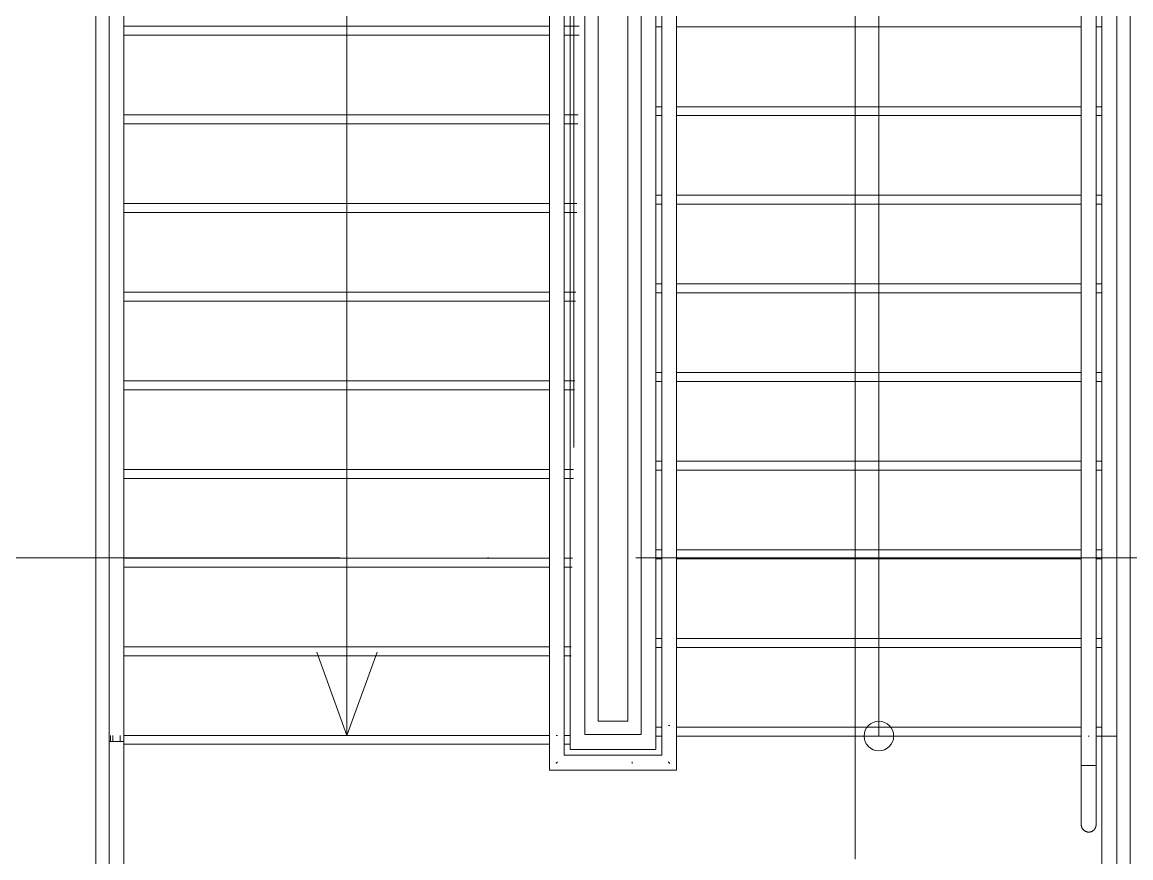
# Model space of a CAD drawing. Header units: millimetres. Extents: x -1073752 to 1436911, y -1379358 to 94781.
# Drawn here: x -1029573 to -1025821, y -1112633 to -1109805 of the extents above; entities that cross this region are included whole.
import ezdxf

# ---------------------------------------------------------------- set-up
doc = ezdxf.new("R2010")
doc.units = ezdxf.units.MM
doc.linetypes.add('ADSK_Линия сетки', pattern=[25, 20, -2.5, 0, -2.5])
for name, color, linetype, lineweight in [('Аннотация', 7, 'Continuous', 18), ('Лестницы', 7, 'Continuous', 9), ('Ограждение', 252, 'Continuous', 9), ('Оси', 252, 'Continuous', 9), ('Узлы', 7, 'Continuous', 18)]:
    doc.layers.add(name, color=color, linetype=linetype, lineweight=lineweight)

# ---------------------------------------------------------------- blocks, each defined once
blk = doc.blocks.new('3 этаж')
at = {"layer": 'Аннотация', "color": 251, "lineweight": 20, "true_color": 0x636466}
for q in [(273073, 1287.5), (273278.2, 1287.5)]:
    blk.add_line((273175.6, 1005.6), q, dxfattribs=at)
blk.add_circle((274975.6, 1003.5), 50, dxfattribs=at)
at = {"layer": 'Лестницы', "color": 251, "true_color": 0x636466}
for p, q in [((272325.6, 4905.6), (272325.6, 688.2)), ((274025.6, 4905.6), (274025.6, 1053.5)), ((274125.6, 1053.5), (274125.6, 4603.2)), ((275825.6, 1020.8), (275825.6, 4603.2)), ((273860.6, 3405.6), (272420.6, 3405.6)), ((273961.6, 3405.6), (273910.6, 3405.6)), ((274220.6, 3403.5), (274240.6, 3403.5)), ((274290.6, 3403.5), (275660.6, 3403.5)), ((275710.6, 3403.5), (275730.6, 3403.5)), ((273860.6, 3375.6), (272420.6, 3375.6)), ((273961, 3375.6), (273910.6, 3375.6)), ((274220.6, 3133.5), (274240.6, 3133.5)), ((274290.6, 3133.5), (275660.6, 3133.5)), ((275710.6, 3133.5), (275730.6, 3133.5)), ((273860.6, 3105.6), (272420.6, 3105.6)), ((273957.5, 3105.6), (273910.6, 3105.6)), ((274220.6, 3103.5), (274240.6, 3103.5)), ((274290.6, 3103.5), (275660.6, 3103.5)), ((275710.6, 3103.5), (275730.6, 3103.5)), ((273860.6, 3075.6), (272420.6, 3075.6)), ((273957.1, 3075.6), (273910.6, 3075.6)), ((274220.6, 2833.5), (274240.6, 2833.5)), ((274290.6, 2833.5), (275660.6, 2833.5)), ((275710.6, 2833.5), (275730.6, 2833.5)), ((273860.6, 2805.6), (272420.6, 2805.6)), ((273953.7, 2805.6), (273910.6, 2805.6)), ((274220.6, 2803.5), (274240.6, 2803.5)), ((274290.6, 2803.5), (275660.6, 2803.5)), ((275710.6, 2803.5), (275730.6, 2803.5)), ((273860.6, 2775.6), (272420.6, 2775.6)), ((273953.3, 2775.6), (273910.6, 2775.6)), ((274220.6, 2533.5), (274240.6, 2533.5)), ((274290.6, 2533.5), (275660.6, 2533.5)), ((275710.6, 2533.5), (275730.6, 2533.5)), ((273860.6, 2505.6), (272420.6, 2505.6)), ((273949.8, 2505.6), (273910.6, 2505.6)), ((274220.6, 2503.5), (274240.6, 2503.5)), ((274290.6, 2503.5), (275660.6, 2503.5)), ((275710.6, 2503.5), (275730.6, 2503.5)), ((273860.6, 2475.6), (272420.6, 2475.6)), ((273949.4, 2475.6), (273910.6, 2475.6)), ((274220.6, 2233.5), (274240.6, 2233.5)), ((274290.6, 2233.5), (275660.6, 2233.5)), ((275710.6, 2233.5), (275730.6, 2233.5)), ((273860.6, 2205.6), (272420.6, 2205.6)), ((273946.2, 2205.6), (273910.6, 2205.6)), ((274220.6, 2203.5), (274240.6, 2203.5)), ((274290.6, 2203.5), (275660.6, 2203.5)), ((275710.6, 2203.5), (275730.6, 2203.5)), ((273860.6, 2175.6), (272420.6, 2175.6)), ((273945.7, 2175.6), (273910.6, 2175.6)), ((274220.6, 1933.5), (274240.6, 1933.5)), ((274290.6, 1933.5), (275660.6, 1933.5)), ((275710.6, 1933.5), (275730.6, 1933.5)), ((273860.6, 1905.6), (272420.6, 1905.6)), ((273942.3, 1905.6), (273910.6, 1905.6)), ((274220.6, 1903.5), (274240.6, 1903.5)), ((274290.6, 1903.5), (275660.6, 1903.5)), ((275710.6, 1903.5), (275730.6, 1903.5)), ((273860.6, 1875.6), (272420.6, 1875.6)), ((273942, 1875.6), (273910.6, 1875.6)), ((274220.6, 1633.5), (274240.6, 1633.5)), ((274290.6, 1633.5), (275660.6, 1633.5)), ((275710.6, 1633.5), (275730.6, 1633.5)), ((273860.6, 1605.6), (272420.6, 1605.6)), ((273938.3, 1605.6), (273910.6, 1605.6)), ((274220.6, 1603.5), (274240.6, 1603.5)), ((274290.6, 1603.5), (275660.6, 1603.5)), ((275710.6, 1603.5), (275730.6, 1603.5)), ((273860.6, 1575.6), (272420.6, 1575.6)), ((273937.9, 1575.6), (273910.6, 1575.6)), ((274220.6, 1333.5), (274240.6, 1333.5)), ((274290.6, 1333.5), (275660.6, 1333.5)), ((275710.6, 1333.5), (275730.6, 1333.5)), ((273860.6, 1305.6), (272420.6, 1305.6)), ((273934.4, 1305.6), (273910.6, 1305.6)), ((274220.6, 1303.5), (274240.6, 1303.5)), ((274290.6, 1303.5), (275660.6, 1303.5)), ((275710.6, 1303.5), (275730.6, 1303.5)), ((273860.6, 1275.6), (272420.6, 1275.6)), ((273934.1, 1275.6), (273910.6, 1275.6)), ((274125.6, 1053.5), (274025.6, 1053.5)), ((274220.6, 1033.5), (274240.6, 1033.5)), ((274290.6, 1033.5), (275660.6, 1033.5)), ((275710.6, 1033.5), (275730.6, 1033.5)), ((275825.6, -586.5), (275825.6, 1020.8)), ((272375.6, 1005.6), (272375.6, 985.6)), ((273860.6, 1005.6), (272420.6, 1005.6)), ((273860.6, 975.6), (272420.6, 975.6)), ((273931.6, 1005.6), (273910.6, 1005.6)), ((273931, 975.6), (273910.6, 975.6)), ((274220.6, 1003.5), (274240.6, 1003.5)), ((274290.6, 1003.5), (275660.6, 1003.5)), ((275710.6, 1003.5), (275730.6, 1003.5)), ((272325.6, 688.2), (272325.6, -586.5))]:
    blk.add_line(p, q, dxfattribs=at)
at = {"layer": 'Ограждение', "color": 251, "true_color": 0x636466}
for p, q in [((272370.6, 4905.6), (272370.6, 1005.6)), ((272420.6, 4905.6), (272420.6, 1005.6)), ((273860.6, 4905.6), (273860.6, 1005.6)), ((273860.6, 4899.4), (273860.6, 999.4)), ((273910.6, 4905.6), (273910.6, 1005.6)), ((273910.6, 999.4), (273910.6, 4899.4)), ((273930.6, 1005.6), (273930.6, 4905.6)), ((273943.1, 1979.7), (273943.1, 4905.6)), ((273980.6, 1008.5), (273980.6, 4905.6)), ((274170.6, 4603.5), (274170.6, 1008.5)), ((274220.6, 4603.5), (274220.6, 958.5)), ((274240.6, 4609.6), (274240.6, 1045)), ((274240.6, 1038.9), (274240.6, 4603.5)), ((274290.6, 1045), (274290.6, 4609.6)), ((274290.6, 1038.9), (274290.6, 4603.5)), ((275660.6, 4609.4), (275660.6, 1009.6)), ((275660.6, 1003.5), (275660.6, 4603.2)), ((275710.6, 1009.6), (275710.6, 4609.4)), ((275710.6, 1003.5), (275710.6, 4603.2)), ((275730.6, 4603.2), (275730.6, 1003.5)), ((275780.6, 4603.2), (275780.6, 1003.5)), ((274240.6, 1039.5), (274240.6, 938.5)), ((274240.6, 938.5), (274240.6, 1038.9)), ((274290.6, 888.5), (274290.6, 1039.5)), ((274290.6, 888.5), (274290.6, 1038.9)), ((272370.6, 1005.6), (272370.6, 985.6)), ((272370.6, 985.6), (272420.6, 985.6)), ((272370.6, -541.5), (272370.6, 985.6)), ((272420.6, 985.6), (272370.6, 985.6)), ((272383.1, 1005.6), (272383.1, 985.6)), ((272408.1, 1005.6), (272408.1, 985.6)), ((272420.6, 1005.6), (272420.6, 985.6)), ((272420.6, -491.5), (272420.6, 985.6)), ((273860.6, 1005.6), (273860.6, 888.5)), ((273860.6, 999.4), (273860.6, 888.5)), ((273910.6, 1005.6), (273910.6, 938.5)), ((273910.6, 938.5), (273910.6, 999.4)), ((273930.6, 958.5), (273930.6, 1005.6)), ((274170.6, 1008.5), (273980.6, 1008.5)), ((275660.6, 1004.1), (275660.6, 903.5)), ((275660.6, 903.5), (275660.6, 1003.5)), ((275710.6, 903.5), (275710.6, 1004.1)), ((275710.6, 903.5), (275710.6, 1003.5)), ((275730.6, 1003.5), (275730.6, -491.5)), ((275780.6, 1003.5), (275730.6, 1003.5)), ((275780.6, 1003.5), (275780.6, -541.5)), ((274139.4, 938.5), (273910.6, 938.5)), ((273910.6, 938.5), (274140.2, 938.5)), ((274220.6, 958.5), (273930.6, 958.5)), ((274140.2, 938.5), (274240.6, 938.5)), ((274240.6, 938.5), (274165.2, 938.5)), ((275660.6, 903.5), (275660.6, 895.5)), ((275660.6, 901.3), (275660.6, 903.5)), ((275660.6, 903.5), (275710.6, 903.5)), ((275660.6, 893.3), (275660.6, 901.3)), ((275683.3, 903.5), (275687.9, 903.5)), ((275685.6, 903.5), (275683.3, 903.5)), ((275687.9, 903.5), (275685.6, 903.5)), ((275710.6, 903.5), (275710.6, 895.5)), ((275710.6, 901.3), (275710.6, 903.5)), ((275710.6, 893.3), (275710.6, 901.3)), ((273860.6, 888.5), (274139.4, 888.5)), ((273860.6, 888.5), (274140.2, 888.5)), ((274140.2, 888.5), (274290.6, 888.5)), ((274165.2, 888.5), (274290.6, 888.5)), ((275660.6, 895.5), (275660.6, 887.5)), ((275660.6, 885.3), (275660.6, 893.3)), ((275660.6, 887.5), (275660.6, 879.5)), ((275660.6, 877.4), (275660.6, 885.3)), ((275660.6, 879.5), (275660.6, 871.6)), ((275660.6, 869.5), (275660.6, 877.4)), ((275660.6, 871.6), (275660.6, 863.7)), ((275660.6, 861.6), (275660.6, 869.5)), ((275660.6, 863.7), (275660.6, 855.9)), ((275710.6, 895.5), (275710.6, 887.5)), ((275710.6, 885.3), (275710.6, 893.3)), ((275710.6, 887.5), (275710.6, 879.5)), ((275710.6, 877.4), (275710.6, 885.3)), ((275710.6, 879.5), (275710.6, 871.6)), ((275710.6, 869.5), (275710.6, 877.4)), ((275710.6, 871.6), (275710.6, 863.7)), ((275710.6, 861.6), (275710.6, 869.5)), ((275710.6, 863.7), (275710.6, 855.9)), ((275660.6, 853.8), (275660.6, 861.6)), ((275660.6, 855.9), (275660.6, 848.2)), ((275660.6, 846.1), (275660.6, 853.8)), ((275660.6, 848.2), (275660.6, 840.6)), ((275660.6, 838.5), (275660.6, 846.1)), ((275660.6, 840.6), (275660.6, 833)), ((275660.6, 831), (275660.6, 838.5)), ((275660.6, 833), (275660.6, 825.6)), ((275660.6, 823.6), (275660.6, 831)), ((275660.6, 825.6), (275660.6, 818.3)), ((275710.6, 853.8), (275710.6, 861.6)), ((275710.6, 855.9), (275710.6, 848.2)), ((275710.6, 846.1), (275710.6, 853.8)), ((275710.6, 848.2), (275710.6, 840.6)), ((275710.6, 838.5), (275710.6, 846.1)), ((275710.6, 840.6), (275710.6, 833)), ((275710.6, 831), (275710.6, 838.5)), ((275710.6, 833), (275710.6, 825.6)), ((275710.6, 823.6), (275710.6, 831)), ((275710.6, 825.6), (275710.6, 818.3)), ((275660.6, 816.3), (275660.6, 823.6)), ((275660.6, 818.3), (275660.6, 811.1)), ((275660.6, 809.2), (275660.6, 816.3)), ((275660.6, 811.1), (275660.6, 804.1)), ((275660.6, 802.2), (275660.6, 809.2)), ((275660.6, 804.1), (275660.6, 797.2)), ((275660.6, 795.4), (275660.6, 802.2)), ((275660.6, 797.2), (275660.6, 790.5)), ((275660.6, 788.8), (275660.6, 795.4)), ((275660.6, 790.5), (275660.6, 784)), ((275660.6, 782.3), (275660.6, 788.8)), ((275710.6, 816.3), (275710.6, 823.6)), ((275710.6, 818.3), (275710.6, 811.1)), ((275710.6, 809.2), (275710.6, 816.3)), ((275710.6, 811.1), (275710.6, 804.1)), ((275710.6, 802.2), (275710.6, 809.2)), ((275710.6, 804.1), (275710.6, 797.2)), ((275710.6, 795.4), (275710.6, 802.2)), ((275710.6, 797.2), (275710.6, 790.5)), ((275710.6, 788.8), (275710.6, 795.4)), ((275710.6, 790.5), (275710.6, 784)), ((275710.6, 782.3), (275710.6, 788.8)), ((275660.6, 784), (275660.6, 777.7)), ((275660.6, 776), (275660.6, 782.3)), ((275660.6, 777.7), (275660.6, 771.6)), ((275660.6, 770), (275660.6, 776)), ((275660.6, 771.6), (275660.6, 765.7)), ((275660.6, 764.1), (275660.6, 770)), ((275660.6, 765.7), (275660.6, 760)), ((275660.6, 758.5), (275660.6, 764.1)), ((275660.6, 760), (275660.6, 754.5)), ((275660.6, 753.1), (275660.6, 758.5)), ((275660.6, 754.5), (275660.6, 749.3)), ((275660.6, 748), (275660.6, 753.1)), ((275710.6, 784), (275710.6, 777.7)), ((275710.6, 776), (275710.6, 782.3)), ((275710.6, 777.7), (275710.6, 771.6)), ((275710.6, 770), (275710.6, 776)), ((275710.6, 771.6), (275710.6, 765.7)), ((275710.6, 764.1), (275710.6, 770)), ((275710.6, 765.7), (275710.6, 760)), ((275710.6, 758.5), (275710.6, 764.1)), ((275710.6, 760), (275710.6, 754.5)), ((275710.6, 753.1), (275710.6, 758.5)), ((275710.6, 754.5), (275710.6, 749.3)), ((275710.6, 748), (275710.6, 753.1)), ((275660.6, 749.3), (275660.6, 744.4)), ((275660.6, 743.1), (275660.6, 748)), ((275660.6, 744.4), (275660.6, 739.6)), ((275660.6, 738.4), (275660.6, 743.1)), ((275660.6, 739.6), (275660.6, 735.2)), ((275660.6, 734), (275660.6, 738.4)), ((275660.6, 735.2), (275660.6, 731)), ((275660.6, 729.9), (275660.6, 734)), ((275660.6, 731), (275660.6, 727.1)), ((275660.6, 726.1), (275660.6, 729.9)), ((275660.6, 727.1), (275660.6, 723.5)), ((275660.6, 722.5), (275660.6, 726.1)), ((275660.6, 723.5), (275660.6, 720.1)), ((275660.6, 719.3), (275660.6, 722.5)), ((275660.6, 720.1), (275660.6, 717.1)), ((275660.6, 716.3), (275660.6, 719.3)), ((275660.6, 717.1), (275660.6, 714.3)), ((275660.6, 713.6), (275660.6, 716.3)), ((275660.6, 714.3), (275660.6, 711.9)), ((275660.6, 711.3), (275660.6, 713.6)), ((275710.6, 749.3), (275710.6, 744.4)), ((275710.6, 743.1), (275710.6, 748)), ((275710.6, 744.4), (275710.6, 739.6)), ((275710.6, 738.4), (275710.6, 743.1)), ((275710.6, 739.6), (275710.6, 735.2)), ((275710.6, 734), (275710.6, 738.4)), ((275710.6, 735.2), (275710.6, 731)), ((275710.6, 729.9), (275710.6, 734)), ((275710.6, 731), (275710.6, 727.1)), ((275710.6, 726.1), (275710.6, 729.9)), ((275710.6, 727.1), (275710.6, 723.5)), ((275710.6, 722.5), (275710.6, 726.1)), ((275710.6, 723.5), (275710.6, 720.1)), ((275710.6, 719.3), (275710.6, 722.5)), ((275710.6, 720.1), (275710.6, 717.1)), ((275710.6, 716.3), (275710.6, 719.3)), ((275710.6, 717.1), (275710.6, 714.3)), ((275710.6, 713.6), (275710.6, 716.3)), ((275710.6, 714.3), (275710.6, 711.9)), ((275710.6, 711.3), (275710.6, 713.6)), ((275660.6, 711.9), (275660.6, 709.7)), ((275660.6, 709.2), (275660.6, 711.3)), ((275660.6, 709.7), (275660.6, 707.9)), ((275660.6, 707.5), (275660.6, 709.2)), ((275660.6, 707.9), (275660.6, 706.4)), ((275660.6, 706), (275660.6, 707.5)), ((275660.6, 706.4), (275660.6, 705.2)), ((275660.6, 704.9), (275660.6, 706)), ((275660.6, 705.2), (275660.6, 704.3)), ((275660.6, 704.1), (275660.6, 704.9)), ((275660.6, 704.3), (275660.6, 703.7)), ((275660.6, 703.6), (275660.6, 704.1)), ((275660.6, 703.7), (275660.6, 703.5)), ((275660.6, 703.5), (275660.6, 703.6)), ((275660.6, 703.2), (275660.6, 703.5)), ((275660.6, 703.5), (275660.6, 703.5)), ((275660.6, 702.2), (275660.6, 703.2)), ((275660.7, 701.2), (275660.6, 702.2)), ((275660.8, 700.2), (275660.7, 701.2)), ((275661, 699.2), (275660.8, 700.2)), ((275661.1, 698.2), (275661, 699.2)), ((275661.4, 697.3), (275661.1, 698.2)), ((275661.6, 696.3), (275661.4, 697.3)), ((275662, 695.4), (275661.6, 696.3)), ((275662.3, 694.4), (275662, 695.4)), ((275662.7, 693.5), (275662.3, 694.4)), ((275663.1, 692.6), (275662.7, 693.5)), ((275663.5, 691.7), (275663.1, 692.6)), ((275664, 690.8), (275663.5, 691.7)), ((275664.6, 690), (275664, 690.8)), ((275665.1, 689.1), (275664.6, 690)), ((275665.7, 688.3), (275665.1, 689.1)), ((275666.3, 687.5), (275665.7, 688.3)), ((275667, 686.8), (275666.3, 687.5)), ((275667.7, 686.1), (275667, 686.8)), ((275668.4, 685.4), (275667.7, 686.1)), ((275669.1, 684.7), (275668.4, 685.4)), ((275669.9, 684), (275669.1, 684.7)), ((275670.7, 683.4), (275669.9, 684)), ((275671.5, 682.8), (275670.7, 683.4)), ((275672.3, 682.3), (275671.5, 682.8)), ((275673.2, 681.8), (275672.3, 682.3)), ((275674.1, 681.3), (275673.2, 681.8)), ((275674.9, 680.9), (275674.1, 681.3)), ((275675.9, 680.4), (275674.9, 680.9)), ((275676.8, 680.1), (275675.9, 680.4)), ((275677.7, 679.7), (275676.8, 680.1)), ((275678.7, 679.4), (275677.7, 679.7)), ((275679.7, 679.2), (275678.7, 679.4)), ((275680.6, 679), (275679.7, 679.2)), ((275681.6, 678.8), (275680.6, 679)), ((275682.6, 678.7), (275681.6, 678.8)), ((275683.6, 678.6), (275682.6, 678.7)), ((275684.6, 678.5), (275683.6, 678.6)), ((275685.6, 678.5), (275684.6, 678.5)), ((275685.9, 678.5), (275685.6, 678.5)), ((275686.9, 678.5), (275685.9, 678.5)), ((275687.9, 678.6), (275686.9, 678.5)), ((275688.9, 678.7), (275687.9, 678.6)), ((275689.8, 678.8), (275688.9, 678.7)), ((275690.8, 679), (275689.8, 678.8)), ((275691.8, 679.3), (275690.8, 679)), ((275692.8, 679.5), (275691.8, 679.3)), ((275693.7, 679.8), (275692.8, 679.5)), ((275694.7, 680.2), (275693.7, 679.8)), ((275695.6, 680.6), (275694.7, 680.2)), ((275696.5, 681), (275695.6, 680.6)), ((275697.4, 681.4), (275696.5, 681)), ((275698.3, 681.9), (275697.4, 681.4)), ((275699.1, 682.4), (275698.3, 681.9)), ((275699.9, 683), (275699.1, 682.4)), ((275700.7, 683.6), (275699.9, 683)), ((275701.5, 684.2), (275700.7, 683.6)), ((275702.3, 684.9), (275701.5, 684.2)), ((275703, 685.5), (275702.3, 684.9)), ((275703.7, 686.2), (275703, 685.5)), ((275704.4, 687), (275703.7, 686.2)), ((275705, 687.8), (275704.4, 687)), ((275705.6, 688.5), (275705, 687.8)), ((275706.2, 689.4), (275705.6, 688.5)), ((275706.8, 690.2), (275706.2, 689.4)), ((275707.3, 691.1), (275706.8, 690.2)), ((275707.8, 691.9), (275707.3, 691.1)), ((275708.2, 692.8), (275707.8, 691.9)), ((275708.6, 693.7), (275708.2, 692.8)), ((275709, 694.7), (275708.6, 693.7)), ((275709.3, 695.6), (275709, 694.7)), ((275709.6, 696.6), (275709.3, 695.6)), ((275709.9, 697.5), (275709.6, 696.6)), ((275710.1, 698.5), (275709.9, 697.5)), ((275710.3, 699.5), (275710.1, 698.5)), ((275710.4, 700.5), (275710.3, 699.5)), ((275710.5, 701.5), (275710.4, 700.5)), ((275710.6, 702.5), (275710.5, 701.5)), ((275710.6, 711.9), (275710.6, 709.7)), ((275710.6, 709.2), (275710.6, 711.3)), ((275710.6, 709.7), (275710.6, 707.9)), ((275710.6, 707.5), (275710.6, 709.2)), ((275710.6, 707.9), (275710.6, 706.4)), ((275710.6, 706), (275710.6, 707.5)), ((275710.6, 706.4), (275710.6, 705.2)), ((275710.6, 704.9), (275710.6, 706)), ((275710.6, 705.2), (275710.6, 704.3)), ((275710.6, 704.1), (275710.6, 704.9)), ((275710.6, 704.3), (275710.6, 703.7)), ((275710.6, 703.6), (275710.6, 704.1)), ((275710.6, 703.7), (275710.6, 703.5)), ((275710.6, 703.5), (275710.6, 703.6)), ((275710.6, 703.5), (275710.6, 702.5)), ((275710.6, 703.5), (275710.6, 703.5))]:
    blk.add_line(p, q, dxfattribs=at)
for points in [[(274263.5, 1038.9), (274264.2, 1038.9), (274265.6, 1038.9), (274267, 1038.9), (274267.7, 1038.9)], [(273887.7, 1005.5), (273887, 1005.6), (273885.6, 1005.6), (273884.2, 1005.6), (273883.5, 1005.5)], [(275687.7, 1003.5), (275687, 1003.5), (275685.6, 1003.5), (275684.2, 1003.5), (275683.5, 1003.5)], [(274140.3, 911.1), (274140.2, 911.9), (274140.2, 913.5), (274140.2, 915), (274140.3, 915.8)]]:
    blk.add_open_spline(points, degree=3, dxfattribs=at)
for points in [[(273883.3, 911.1), (273883.5, 911.4), (273884.3, 912.2), (273885.6, 913.5), (273886.9, 914.8), (273887.7, 915.6), (273887.9, 915.8)], [(274267.9, 911.1), (274267.7, 911.4), (274266.9, 912.1), (274265.6, 913.5), (274264.3, 914.8), (274263.5, 915.6), (274263.3, 915.8)]]:
    blk.add_open_spline(points, degree=3, knots=[0.4701827, 0.4701827, 0.4701827, 0.4701827, 0.47916667, 0.5, 0.52083333, 0.5298173, 0.5298173, 0.5298173, 0.5298173], dxfattribs=at)
at = {"layer": 'Оси', "color": 251, "linetype": 'ADSK_Линия сетки', "ltscale": 200, "true_color": 0x636466}
for p, q in [((274895.8, 34587.2), (274895.8, -31389.6)), ((283153.2, 1606.6), (237073.5, 1606.6))]:
    blk.add_line(p, q, dxfattribs=at)
at = {"layer": 'Узлы', "color": 251, "true_color": 0x636466}
for p, q in [((273175.6, 4905.6), (273175.6, 1005.6)), ((274975.6, 1003.5), (274975.6, 4603.5))]:
    blk.add_line(p, q, dxfattribs=at)

msp = doc.modelspace()

# ---------------------------------------------------------------- block references
msp.add_blockref('3 этаж', (-1301649.5, -1113224.3))

doc.saveas('drawing.dxf')
